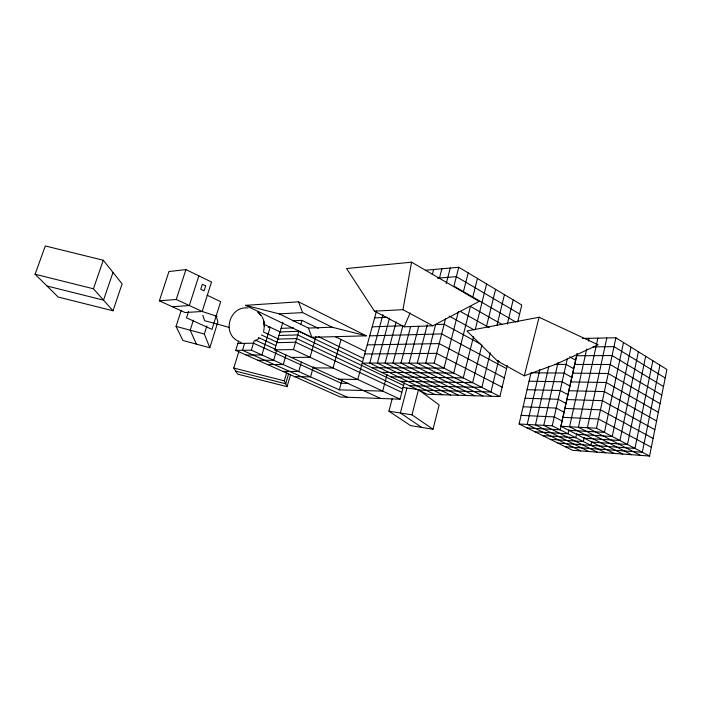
<?xml version="1.0" encoding="UTF-8"?>
<svg xmlns="http://www.w3.org/2000/svg" width="702" height="702" viewBox="0 0 702 702"><rect width="100%" height="100%" fill="white"/><g stroke="black" fill="none" stroke-linecap="round" stroke-linejoin="round"><path stroke-width="1.05" d="M262.215 316.909C264.47 321.183 264.733 326.255 263.662 330.923M264.364 326.474L263.882 320.998M432.88 325.789L402.948 309.679L411.583 262.179L346.569 268.533L374.456 311.153L404.229 326.79L432.88 325.789L479.185 301.404L411.583 262.179M571.867 377.422L564.101 373.078L531.019 372.771L519.094 423.999L572.56 450.324L649.569 456.046L666.9 369.48L615.891 337.767L582.563 338.434M659.924 365.145L642.321 452.246L565.233 446.718M652.851 360.749L634.968 448.385L557.8 443.059M645.664 356.283L627.5 444.471L591.953 442.12M638.39 351.755L619.927 440.505L584.336 438.241M631.001 347.165L612.249 436.468L576.623 434.31M623.499 342.497L604.448 432.379L568.787 430.326M590.882 445.34L591.707 441.514M649.569 456.046L596.524 428.229L615.891 337.767M606.818 337.952L587.398 427.729L640.522 455.379M584.213 437.697L583.38 441.549L550.28 439.355M576.605 433.827L575.763 437.697L542.646 435.591M597.885 338.127L578.413 427.237L631.598 454.712M568.892 429.896L568.032 433.792L534.906 431.783M586.732 348.92L569.568 426.755L622.806 454.062M588.434 341.198L589.075 338.303M614.136 453.413L560.845 426.281L576.974 353.826M566.286 402.492L573.78 368.813L566.049 364.417L554.475 364.391M573.999 367.866L577.114 353.843M605.589 452.781L552.246 425.807L567.339 358.669M558.029 362.495L543.778 425.351L597.165 452.149M548.788 366.523L535.433 424.894L588.846 451.535M539.847 369.664L527.202 424.438L580.651 450.921M499.903 396.533L434.169 363.136L362.267 363.074L427.342 394.296L499.903 396.533L507.3 365.575M517.707 321.99L521.761 305.01L458.766 267.278L425.517 270.226M498.464 360.828L490.952 391.988L418.453 390.031M507.344 324.034L513.171 299.868M490.259 352.887L481.862 387.364L409.433 385.705M497.034 325.096L504.448 294.647M481.941 344.831L472.621 382.669L400.272 381.309M486.53 326.167L495.594 289.338M473.49 336.67L463.241 377.904L390.988 376.851M475.315 329.352L486.6 283.95M472.806 297.051L477.465 278.483M392.19 398.78L388.899 411.205L410.582 425.596L433.02 429.255L439.162 404.957L418.471 389.663L402.746 387.407M524.289 375.816L539.092 317.251L598.174 344.822L555.791 364.303L524.289 375.816L497.393 360.977L466.883 330.958L539.092 317.251M458.388 311.539L444.015 368.138L371.981 367.743M463.443 291.62L468.19 272.929M434.169 363.136L445.63 318.489M458.766 267.278L453.94 286.1L515.733 321.99M433.02 429.255L411.96 414.829L418.471 389.663M446.235 283.582L450.254 268.032M406.906 388.004L400.368 413.004L421.735 427.413M427.264 324.868L417.286 363.127L482.915 396.007M439.47 278.018L441.883 268.778M418.743 326.211L409.055 363.118L474.613 395.752M432.3 274.605L433.634 269.507M238.636 340.953L235.749 350.395L340.294 397.007L400.043 399.184L404.299 382.959M410.635 326.491L400.947 363.109L466.444 395.498M387.065 374.684L382.678 391.111L339.32 389.847L251.351 350.184L235.749 350.395M396.156 321.946L385.108 363.092L450.456 395.007M389.505 318.217L377.378 363.092L442.637 394.77M382.967 314.549L369.761 363.083L434.933 394.533M376.544 310.951L357.739 379.501L338.592 379.159M339.32 389.847L342.085 379.914M341.023 339.505L333.029 368.006L314.013 367.883M313.417 366.742L310.53 376.869L294.55 376.614M316.014 336.477L310.047 357.309L291.172 357.406M301.395 362.179L298.701 371.533L282.783 371.367M288.68 373.543L285.696 383.783L235.74 371.13M238.794 351.605L233.792 368.05L237.645 374.131L287.057 386.67L290.584 374.499M287.057 386.67L284.319 380.844L286.732 372.56M282.88 322.253L274.71 349.85L293.471 349.587L298.806 331.283L362.557 361.925M300.772 324.526L301.983 320.375L318.339 328.387M285.995 355.115L283.231 364.557L267.409 364.513M276.72 349.886L273.657 360.24L257.897 360.275M251.351 350.184L254.256 340.558M244.612 343.375L242.506 350.307L347.323 397.262M181.239 310.275L176.062 326.395L182.915 340.488L209.819 347.736L217.936 321.7L215.926 315.716M209.819 347.736L204.335 334.003L206.871 325.93M193.401 320.112L190.198 330.194L196.367 344.112M198.833 275.851L189.338 305.528L172.323 306.739M188.505 311.583L186.504 317.839L211.986 329.387L220.656 301.649L207.108 295.209M159.363 300.825L176.246 299.482L185.925 269.577L211.513 282.011L202.194 311.477L185.056 312.548L159.363 300.825L168.954 271.551L185.925 269.577M113.004 310.784L122.104 283.862L103.282 260.231L45.297 245.954L35.1 274.245L58.187 297.043L113.004 310.784L93.436 288.785L35.1 274.245M112.996 272.429L103.536 300.14L47.016 286.012M93.436 288.785L103.282 260.231M404.229 326.79L410.091 312.969M255.168 341.084L258.906 338.487M437.407 278.185L456.353 276.667L519.62 313.978M245.472 305.352L298.569 301.825L366.233 335.828L311.89 337.293L245.472 305.352L279.238 313.873L308.432 328.071L332.046 327.202L366.233 335.828M279.238 313.873L302.615 312.601L332.046 327.202M374.456 311.153L402.948 309.679M292.585 320.805L301.983 320.375M374.64 317.883L387.601 317.304M268.182 327.316L270.165 327.237L261.89 354.931L246.209 355.063M281.072 328.352L293.603 327.878M372.192 326.842L402.922 325.737L392.962 363.101L458.388 395.252M280.019 331.923L298.806 331.283M278.966 335.495L297.736 334.933L403.632 385.512M369.726 335.846L441.672 333.906L506.563 368.647M277.904 339.075L296.674 338.583L402.737 388.926M237.846 343.524L253.466 343.173L341.163 383.222L348.824 383.389M276.842 342.664L295.603 342.251L401.842 392.339M367.251 344.884L439.18 343.603L504.352 377.904M247.999 307.994C230.054 305.572 221.569 332.695 237.732 340.891M593.032 346.911L613.996 346.639L665.198 377.983M364.768 353.957L436.679 353.352L502.132 387.197M576.544 355.747L612.083 355.545L663.487 386.512M574.613 364.435L610.17 364.496L661.775 395.077M572.674 373.157L608.248 373.482L660.056 403.685M381.555 372.332L453.703 373.06L470.454 306.405L502.193 324.552M529.054 381.221L562.144 381.774L569.945 386.065M570.717 381.914L606.317 382.511L658.327 412.32M527.07 389.707L560.178 390.505L568.006 394.743M568.76 390.716L604.369 391.576L656.589 420.989M525.096 398.227L558.213 399.28L566.066 403.466L560.196 429.826L527.053 427.922M566.795 399.552L602.421 400.675L654.843 429.703M523.104 406.783L556.23 408.081L564.118 412.214M564.82 408.424L600.464 409.819L653.088 438.452M521.103 415.373L554.247 416.927L562.162 421.007M562.837 417.33L598.499 419.006L651.333 447.227M519.094 423.999L552.246 425.807M560.845 426.281L596.524 428.229M388.899 411.205L411.96 414.829M497.393 360.977L499.482 361.495M233.792 368.05L284.319 380.844M176.062 326.395L204.335 334.003M229.071 327.343L204.598 320.674L202.843 315.338M217.251 316.418L202.194 311.477L176.246 299.482M241.304 342.506L239.163 341.707M274.71 349.85L380.695 398.482M255.475 340.119L275.746 349.438M258.424 337.513L275.789 345.542M293.471 349.587L400.043 399.184M261.372 334.924L277.781 342.558M263.364 331.906L278.791 339.127M263.54 324.096L280.818 332.283M318.173 336.495L363.513 358.432M335.354 336.723L365.426 351.456M491.347 396.27L425.658 363.127L435.635 324.561L444.147 324.254L480.089 343.831M449.236 316.102L474.122 329.879M460.547 311.548L489.233 327.685M569.699 356.783L575.693 360.24M298.569 301.825L302.615 312.601M308.432 328.071L311.89 337.293M205.651 285.846L204.063 290.856L200.754 289.268L202.351 284.257L205.651 285.846M261.398 315.9L257.792 311.881L261.398 315.9"/></g></svg>
